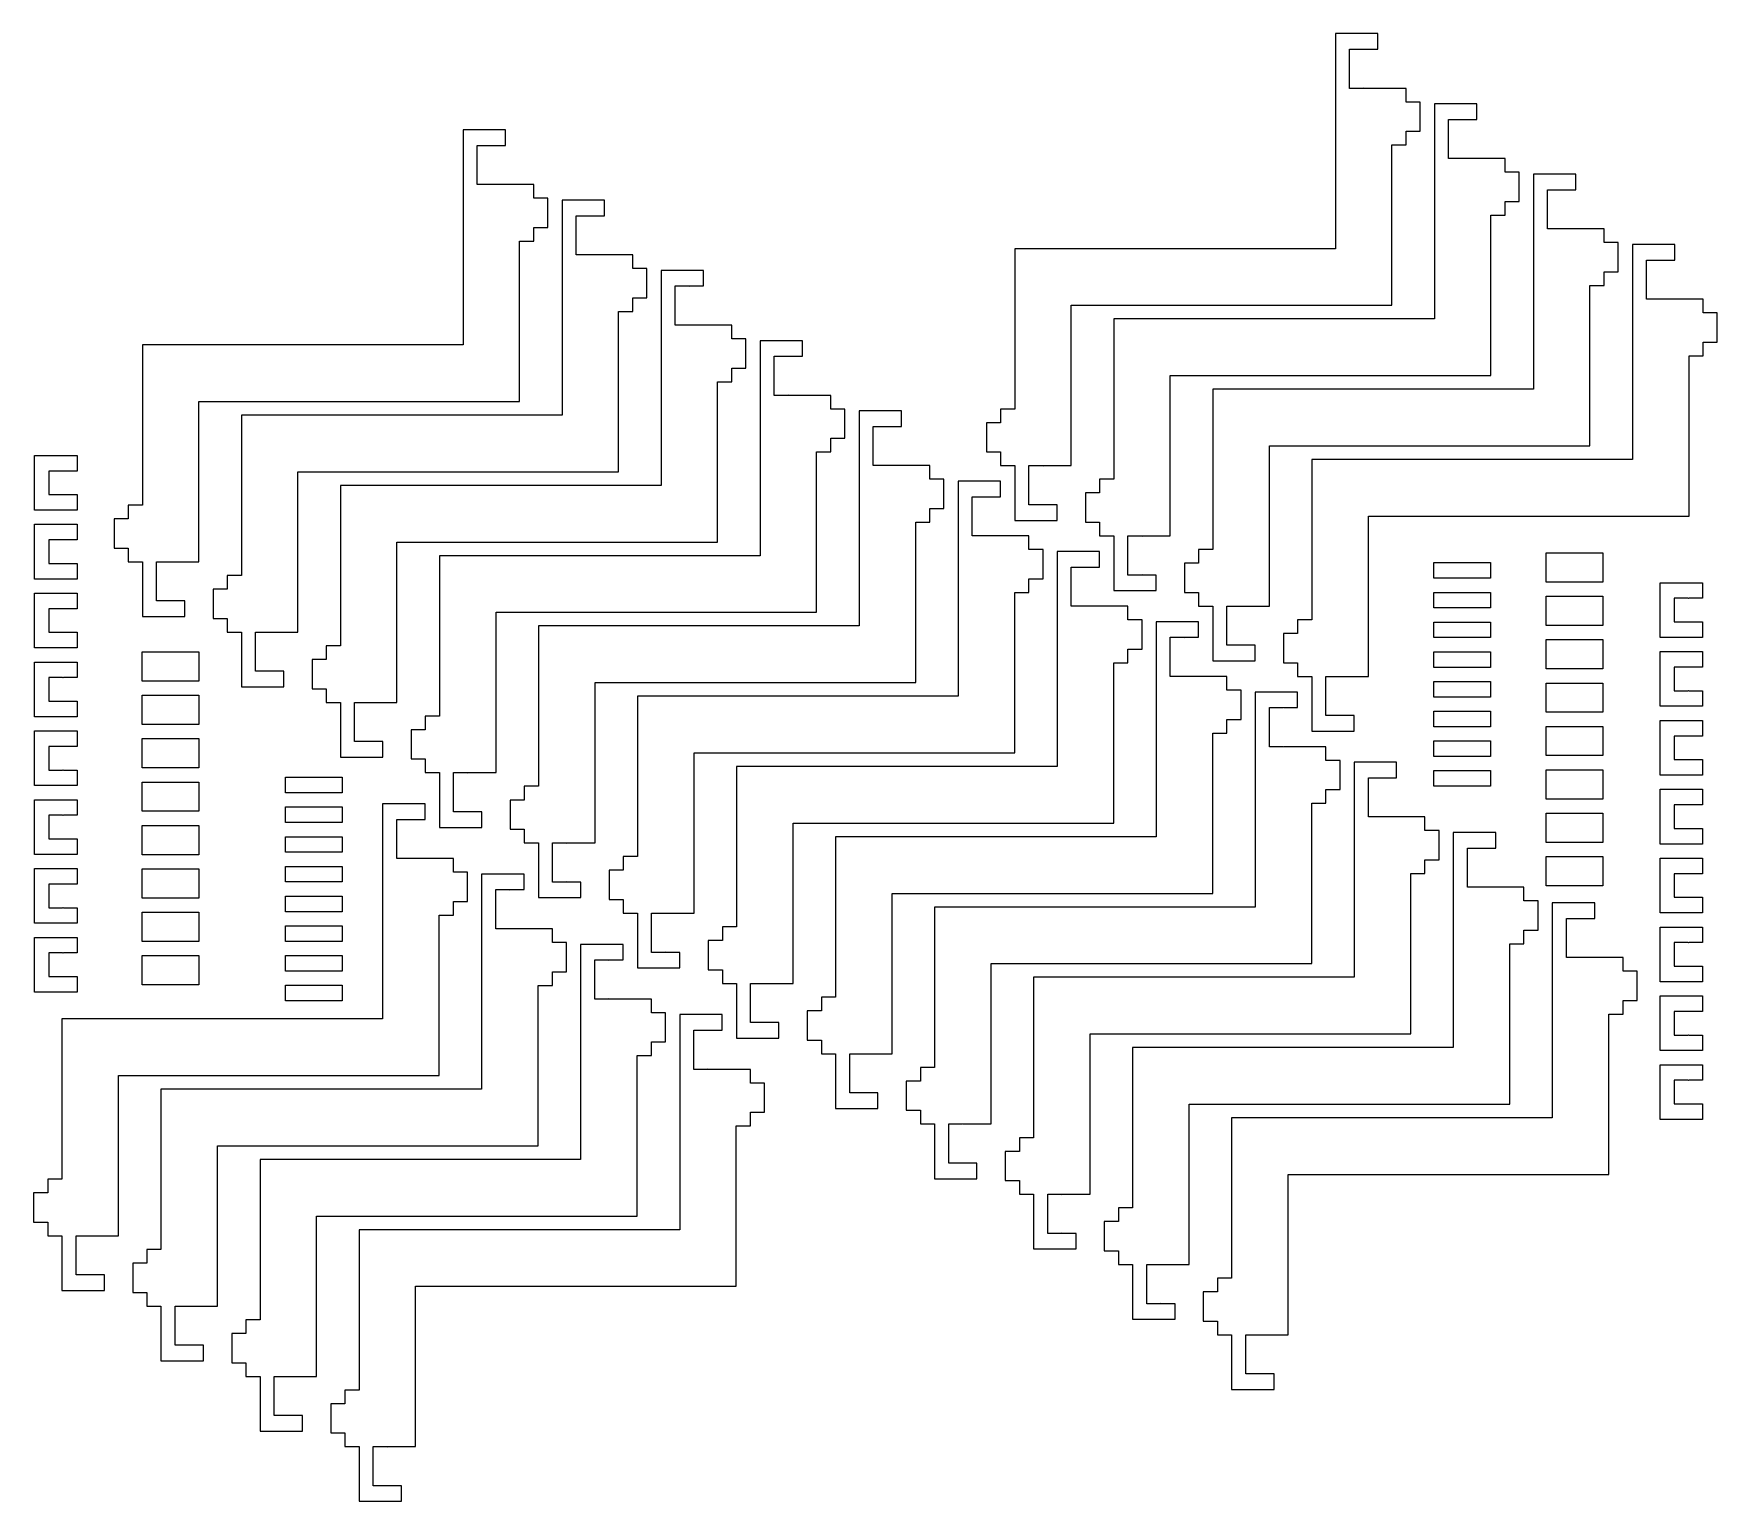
# Model space of a CAD drawing. Header units: millimetres. Extents: x 966 to 1323, y 1560 to 1872.
import ezdxf

# ---------------------------------------------------------------- set-up
doc = ezdxf.new("R2010")
doc.units = ezdxf.units.MM
doc.layers.add('Default', color=18, linetype='Continuous', true_color=0x000000)

msp = doc.modelspace()

# ---------------------------------------------------------------- linework, layer by layer
at = {"layer": 'Default'}
for points in [[(1248.12, 1860.04), (1245.22, 1860.04), (1245.22, 1868.34), (1248.12, 1868.34, 0.2), (1248.32, 1868.34), (1251.22, 1868.34), (1251.22, 1871.64), (1242.22, 1871.64), (1242.22, 1826.04), (1174.22, 1826.04), (1174.22, 1792.04), (1171.22, 1792.04), (1171.22, 1789.14), (1168.22, 1789.14), (1168.22, 1782.94), (1171.22, 1782.94), (1171.22, 1780.04), (1174.22, 1780.04), (1174.22, 1768.44), (1183.22, 1768.44), (1183.22, 1771.74), (1180.32, 1771.74, 0.2), (1180.12, 1771.74), (1177.22, 1771.74), (1177.22, 1780.04), (1180.12, 1780.04, 0.2), (1180.32, 1780.04), (1186.22, 1780.04), (1186.22, 1814.04), (1254.22, 1814.04), (1254.22, 1848.04), (1257.22, 1848.04), (1257.22, 1850.94), (1260.22, 1850.94), (1260.22, 1857.14), (1257.22, 1857.14), (1257.22, 1860.04), (1248.32, 1860.04, 0.2)], [(1269.12, 1845.14), (1266.22, 1845.14), (1266.22, 1853.44), (1269.12, 1853.44, 0.2), (1269.32, 1853.44), (1272.22, 1853.44), (1272.22, 1856.74), (1263.22, 1856.74), (1263.22, 1811.14), (1195.22, 1811.14), (1195.22, 1777.14), (1192.22, 1777.14), (1192.22, 1774.24), (1189.22, 1774.24), (1189.22, 1768.04), (1192.22, 1768.04), (1192.22, 1765.14), (1195.22, 1765.14), (1195.22, 1753.54), (1204.22, 1753.54), (1204.22, 1756.84), (1201.32, 1756.84, 0.2), (1201.12, 1756.84), (1198.22, 1756.84), (1198.22, 1765.14), (1201.12, 1765.14, 0.2), (1201.32, 1765.14), (1207.22, 1765.14), (1207.22, 1799.14), (1275.22, 1799.14), (1275.22, 1833.14), (1278.22, 1833.14), (1278.22, 1836.04), (1281.22, 1836.04), (1281.22, 1842.24), (1278.22, 1842.24), (1278.22, 1845.14), (1269.32, 1845.14, 0.2)], [(1063.12, 1839.64), (1060.22, 1839.64), (1060.22, 1847.94), (1063.12, 1847.94, 0.2), (1063.32, 1847.94), (1066.22, 1847.94), (1066.22, 1851.24), (1057.22, 1851.24), (1057.22, 1805.64), (989.22, 1805.64), (989.22, 1771.64), (986.22, 1771.64), (986.22, 1768.74), (983.22, 1768.74), (983.22, 1762.54), (986.22, 1762.54), (986.22, 1759.64), (989.22, 1759.64), (989.22, 1748.04), (998.22, 1748.04), (998.22, 1751.34), (995.32, 1751.34, 0.2), (995.12, 1751.34), (992.22, 1751.34), (992.22, 1759.64), (995.12, 1759.64, 0.2), (995.32, 1759.64), (1001.22, 1759.64), (1001.22, 1793.64), (1069.22, 1793.64), (1069.22, 1827.64), (1072.22, 1827.64), (1072.22, 1830.54), (1075.22, 1830.54), (1075.22, 1836.74), (1072.22, 1836.74), (1072.22, 1839.64), (1063.32, 1839.64, 0.2)], [(1290.12, 1830.24), (1287.22, 1830.24), (1287.22, 1838.54), (1290.12, 1838.54, 0.2), (1290.32, 1838.54), (1293.22, 1838.54), (1293.22, 1841.84), (1284.22, 1841.84), (1284.22, 1796.24), (1216.22, 1796.24), (1216.22, 1762.24), (1213.22, 1762.24), (1213.22, 1759.34), (1210.22, 1759.34), (1210.22, 1753.14), (1213.22, 1753.14), (1213.22, 1750.24), (1216.22, 1750.24), (1216.22, 1738.64), (1225.22, 1738.64), (1225.22, 1741.94), (1222.32, 1741.94, 0.2), (1222.12, 1741.94), (1219.22, 1741.94), (1219.22, 1750.24), (1222.12, 1750.24, 0.2), (1222.32, 1750.24), (1228.22, 1750.24), (1228.22, 1784.24), (1296.22, 1784.24), (1296.22, 1818.24), (1299.22, 1818.24), (1299.22, 1821.14), (1302.22, 1821.14), (1302.22, 1827.34), (1299.22, 1827.34), (1299.22, 1830.24), (1290.32, 1830.24, 0.2)], [(1084.12, 1824.74), (1081.22, 1824.74), (1081.22, 1833.04), (1084.12, 1833.04, 0.2), (1084.32, 1833.04), (1087.22, 1833.04), (1087.22, 1836.34), (1078.22, 1836.34), (1078.22, 1790.74), (1010.22, 1790.74), (1010.22, 1756.74), (1007.22, 1756.74), (1007.22, 1753.84), (1004.22, 1753.84), (1004.22, 1747.64), (1007.22, 1747.64), (1007.22, 1744.74), (1010.22, 1744.74), (1010.22, 1733.14), (1019.22, 1733.14), (1019.22, 1736.44), (1016.32, 1736.44, 0.2), (1016.12, 1736.44), (1013.22, 1736.44), (1013.22, 1744.74), (1016.12, 1744.74, 0.2), (1016.32, 1744.74), (1022.22, 1744.74), (1022.22, 1778.74), (1090.22, 1778.74), (1090.22, 1812.74), (1093.22, 1812.74), (1093.22, 1815.64), (1096.22, 1815.64), (1096.22, 1821.84), (1093.22, 1821.84), (1093.22, 1824.74), (1084.32, 1824.74, 0.2)], [(1311.12, 1815.34), (1308.22, 1815.34), (1308.22, 1823.64), (1311.12, 1823.64, 0.2), (1311.32, 1823.64), (1314.22, 1823.64), (1314.22, 1826.94), (1305.22, 1826.94), (1305.22, 1781.34), (1237.22, 1781.34), (1237.22, 1747.34), (1234.22, 1747.34), (1234.22, 1744.44), (1231.22, 1744.44), (1231.22, 1738.24), (1234.22, 1738.24), (1234.22, 1735.34), (1237.22, 1735.34), (1237.22, 1723.74), (1246.22, 1723.74), (1246.22, 1727.04), (1243.32, 1727.04, 0.2), (1243.12, 1727.04), (1240.22, 1727.04), (1240.22, 1735.34), (1243.12, 1735.34, 0.2), (1243.32, 1735.34), (1249.22, 1735.34), (1249.22, 1769.34), (1317.22, 1769.34), (1317.22, 1803.34), (1320.22, 1803.34), (1320.22, 1806.24), (1323.22, 1806.24), (1323.22, 1812.44), (1320.22, 1812.44), (1320.22, 1815.34), (1311.32, 1815.34, 0.2)], [(1105.12, 1809.84), (1102.22, 1809.84), (1102.22, 1818.14), (1105.12, 1818.14, 0.2), (1105.32, 1818.14), (1108.22, 1818.14), (1108.22, 1821.44), (1099.22, 1821.44), (1099.22, 1775.84), (1031.22, 1775.84), (1031.22, 1741.84), (1028.22, 1741.84), (1028.22, 1738.94), (1025.22, 1738.94), (1025.22, 1732.74), (1028.22, 1732.74), (1028.22, 1729.84), (1031.22, 1729.84), (1031.22, 1718.24), (1040.22, 1718.24), (1040.22, 1721.54), (1037.32, 1721.54, 0.2), (1037.12, 1721.54), (1034.22, 1721.54), (1034.22, 1729.84), (1037.12, 1729.84, 0.2), (1037.32, 1729.84), (1043.22, 1729.84), (1043.22, 1763.84), (1111.22, 1763.84), (1111.22, 1797.84), (1114.22, 1797.84), (1114.22, 1800.74), (1117.22, 1800.74), (1117.22, 1806.94), (1114.22, 1806.94), (1114.22, 1809.84), (1105.32, 1809.84, 0.2)], [(1126.12, 1794.94), (1123.22, 1794.94), (1123.22, 1803.24), (1126.12, 1803.24, 0.2), (1126.32, 1803.24), (1129.22, 1803.24), (1129.22, 1806.54), (1120.22, 1806.54), (1120.22, 1760.94), (1052.22, 1760.94), (1052.22, 1726.94), (1049.22, 1726.94), (1049.22, 1724.04), (1046.22, 1724.04), (1046.22, 1717.84), (1049.22, 1717.84), (1049.22, 1714.94), (1052.22, 1714.94), (1052.22, 1703.34), (1061.22, 1703.34), (1061.22, 1706.64), (1058.32, 1706.64, 0.2), (1058.12, 1706.64), (1055.22, 1706.64), (1055.22, 1714.94), (1058.12, 1714.94, 0.2), (1058.32, 1714.94), (1064.22, 1714.94), (1064.22, 1748.94), (1132.22, 1748.94), (1132.22, 1782.94), (1135.22, 1782.94), (1135.22, 1785.84), (1138.22, 1785.84), (1138.22, 1792.04), (1135.22, 1792.04), (1135.22, 1794.94), (1126.32, 1794.94, 0.2)], [(1147.12, 1780.04), (1144.22, 1780.04), (1144.22, 1788.34), (1147.12, 1788.34, 0.2), (1147.32, 1788.34), (1150.22, 1788.34), (1150.22, 1791.64), (1141.22, 1791.64), (1141.22, 1746.04), (1073.22, 1746.04), (1073.22, 1712.04), (1070.22, 1712.04), (1070.22, 1709.14), (1067.22, 1709.14), (1067.22, 1702.94), (1070.22, 1702.94), (1070.22, 1700.04), (1073.22, 1700.04), (1073.22, 1688.44), (1082.22, 1688.44), (1082.22, 1691.74), (1079.32, 1691.74, 0.2), (1079.12, 1691.74), (1076.22, 1691.74), (1076.22, 1700.04), (1079.12, 1700.04, 0.2), (1079.32, 1700.04), (1085.22, 1700.04), (1085.22, 1734.04), (1153.22, 1734.04), (1153.22, 1768.04), (1156.22, 1768.04), (1156.22, 1770.94), (1159.22, 1770.94), (1159.22, 1777.14), (1156.22, 1777.14), (1156.22, 1780.04), (1147.32, 1780.04, 0.2)], [(972.27, 1773.9, -0.2), (972.47, 1773.9), (975.37, 1773.9), (975.37, 1770.6), (966.37, 1770.6), (966.37, 1782.2), (975.37, 1782.2), (975.37, 1778.9), (972.47, 1778.9, -0.2), (972.27, 1778.9), (969.37, 1778.9), (969.37, 1773.9)], [(1168.12, 1765.14), (1165.22, 1765.14), (1165.22, 1773.44), (1168.12, 1773.44, 0.2), (1168.32, 1773.44), (1171.22, 1773.44), (1171.22, 1776.74), (1162.22, 1776.74), (1162.22, 1731.14), (1094.22, 1731.14), (1094.22, 1697.14), (1091.22, 1697.14), (1091.22, 1694.24), (1088.22, 1694.24), (1088.22, 1688.04), (1091.22, 1688.04), (1091.22, 1685.14), (1094.22, 1685.14), (1094.22, 1673.54), (1103.22, 1673.54), (1103.22, 1676.84), (1100.32, 1676.84, 0.2), (1100.12, 1676.84), (1097.22, 1676.84), (1097.22, 1685.14), (1100.12, 1685.14, 0.2), (1100.32, 1685.14), (1106.22, 1685.14), (1106.22, 1719.14), (1174.22, 1719.14), (1174.22, 1753.14), (1177.22, 1753.14), (1177.22, 1756.04), (1180.22, 1756.04), (1180.22, 1762.24), (1177.22, 1762.24), (1177.22, 1765.14), (1168.32, 1765.14, 0.2)], [(972.27, 1759.3, -0.2), (972.47, 1759.3), (975.37, 1759.3), (975.37, 1756), (966.37, 1756), (966.37, 1767.6), (975.37, 1767.6), (975.37, 1764.3), (972.47, 1764.3, -0.2), (972.27, 1764.3), (969.37, 1764.3), (969.37, 1759.3)], [(1189.12, 1750.24), (1186.22, 1750.24), (1186.22, 1758.54), (1189.12, 1758.54, 0.2), (1189.32, 1758.54), (1192.22, 1758.54), (1192.22, 1761.84), (1183.22, 1761.84), (1183.22, 1716.24), (1115.22, 1716.24), (1115.22, 1682.24), (1112.22, 1682.24), (1112.22, 1679.34), (1109.22, 1679.34), (1109.22, 1673.14), (1112.22, 1673.14), (1112.22, 1670.24), (1115.22, 1670.24), (1115.22, 1658.64), (1124.22, 1658.64), (1124.22, 1661.94), (1121.32, 1661.94, 0.2), (1121.12, 1661.94), (1118.22, 1661.94), (1118.22, 1670.24), (1121.12, 1670.24, 0.2), (1121.32, 1670.24), (1127.22, 1670.24), (1127.22, 1704.24), (1195.22, 1704.24), (1195.22, 1738.24), (1198.22, 1738.24), (1198.22, 1741.14), (1201.22, 1741.14), (1201.22, 1747.34), (1198.22, 1747.34), (1198.22, 1750.24), (1189.32, 1750.24, 0.2)], [(1317, 1746.91, -0.2), (1317.2, 1746.91), (1320.1, 1746.91), (1320.1, 1743.61), (1311.1, 1743.61), (1311.1, 1755.21), (1320.1, 1755.21), (1320.1, 1751.91), (1317.2, 1751.91, -0.2), (1317, 1751.91), (1314.1, 1751.91), (1314.1, 1746.91)], [(972.27, 1744.7, -0.2), (972.47, 1744.7), (975.37, 1744.7), (975.37, 1741.4), (966.37, 1741.4), (966.37, 1753), (975.37, 1753), (975.37, 1749.7), (972.47, 1749.7, -0.2), (972.27, 1749.7), (969.37, 1749.7), (969.37, 1744.7)], [(1210.12, 1735.34), (1207.22, 1735.34), (1207.22, 1743.64), (1210.12, 1743.64, 0.2), (1210.32, 1743.64), (1213.22, 1743.64), (1213.22, 1746.94), (1204.22, 1746.94), (1204.22, 1701.34), (1136.22, 1701.34), (1136.22, 1667.34), (1133.22, 1667.34), (1133.22, 1664.44), (1130.22, 1664.44), (1130.22, 1658.24), (1133.22, 1658.24), (1133.22, 1655.34), (1136.22, 1655.34), (1136.22, 1643.74), (1145.22, 1643.74), (1145.22, 1647.04), (1142.32, 1647.04, 0.2), (1142.12, 1647.04), (1139.22, 1647.04), (1139.22, 1655.34), (1142.12, 1655.34, 0.2), (1142.32, 1655.34), (1148.22, 1655.34), (1148.22, 1689.34), (1216.22, 1689.34), (1216.22, 1723.34), (1219.22, 1723.34), (1219.22, 1726.24), (1222.22, 1726.24), (1222.22, 1732.44), (1219.22, 1732.44), (1219.22, 1735.34), (1210.32, 1735.34, 0.2)], [(1317, 1732.31, -0.2), (1317.2, 1732.31), (1320.1, 1732.31), (1320.1, 1729.01), (1311.1, 1729.01), (1311.1, 1740.61), (1320.1, 1740.61), (1320.1, 1737.31), (1317.2, 1737.31, -0.2), (1317, 1737.31), (1314.1, 1737.31), (1314.1, 1732.31)], [(972.27, 1730.1, -0.2), (972.47, 1730.1), (975.37, 1730.1), (975.37, 1726.8), (966.37, 1726.8), (966.37, 1738.4), (975.37, 1738.4), (975.37, 1735.1), (972.47, 1735.1, -0.2), (972.27, 1735.1), (969.37, 1735.1), (969.37, 1730.1)], [(1231.12, 1720.44), (1228.22, 1720.44), (1228.22, 1728.74), (1231.12, 1728.74, 0.2), (1231.32, 1728.74), (1234.22, 1728.74), (1234.22, 1732.04), (1225.22, 1732.04), (1225.22, 1686.44), (1157.22, 1686.44), (1157.22, 1652.44), (1154.22, 1652.44), (1154.22, 1649.54), (1151.22, 1649.54), (1151.22, 1643.34), (1154.22, 1643.34), (1154.22, 1640.44), (1157.22, 1640.44), (1157.22, 1628.84), (1166.22, 1628.84), (1166.22, 1632.14), (1163.32, 1632.14, 0.2), (1163.12, 1632.14), (1160.22, 1632.14), (1160.22, 1640.44), (1163.12, 1640.44, 0.2), (1163.32, 1640.44), (1169.22, 1640.44), (1169.22, 1674.44), (1237.22, 1674.44), (1237.22, 1708.44), (1240.22, 1708.44), (1240.22, 1711.34), (1243.22, 1711.34), (1243.22, 1717.54), (1240.22, 1717.54), (1240.22, 1720.44), (1231.32, 1720.44, 0.2)], [(1317, 1717.71, -0.2), (1317.2, 1717.71), (1320.1, 1717.71), (1320.1, 1714.41), (1311.1, 1714.41), (1311.1, 1726.01), (1320.1, 1726.01), (1320.1, 1722.71), (1317.2, 1722.71, -0.2), (1317, 1722.71), (1314.1, 1722.71), (1314.1, 1717.71)], [(972.27, 1715.5, -0.2), (972.47, 1715.5), (975.37, 1715.5), (975.37, 1712.2), (966.37, 1712.2), (966.37, 1723.8), (975.37, 1723.8), (975.37, 1720.5), (972.47, 1720.5, -0.2), (972.27, 1720.5), (969.37, 1720.5), (969.37, 1715.5)], [(1252.12, 1705.54), (1249.22, 1705.54), (1249.22, 1713.84), (1252.12, 1713.84, 0.2), (1252.32, 1713.84), (1255.22, 1713.84), (1255.22, 1717.14), (1246.22, 1717.14), (1246.22, 1671.54), (1178.22, 1671.54), (1178.22, 1637.54), (1175.22, 1637.54), (1175.22, 1634.64), (1172.22, 1634.64), (1172.22, 1628.44), (1175.22, 1628.44), (1175.22, 1625.54), (1178.22, 1625.54), (1178.22, 1613.94), (1187.22, 1613.94), (1187.22, 1617.24), (1184.32, 1617.24, 0.2), (1184.12, 1617.24), (1181.22, 1617.24), (1181.22, 1625.54), (1184.12, 1625.54, 0.2), (1184.32, 1625.54), (1190.22, 1625.54), (1190.22, 1659.54), (1258.22, 1659.54), (1258.22, 1693.54), (1261.22, 1693.54), (1261.22, 1696.44), (1264.22, 1696.44), (1264.22, 1702.64), (1261.22, 1702.64), (1261.22, 1705.54), (1252.32, 1705.54, 0.2)], [(1317, 1703.11, -0.2), (1317.2, 1703.11), (1320.1, 1703.11), (1320.1, 1699.81), (1311.1, 1699.81), (1311.1, 1711.41), (1320.1, 1711.41), (1320.1, 1708.11), (1317.2, 1708.11, -0.2), (1317, 1708.11), (1314.1, 1708.11), (1314.1, 1703.11)], [(1046.07, 1696.73), (1043.17, 1696.73), (1043.17, 1705.03), (1046.07, 1705.03, 0.2), (1046.27, 1705.03), (1049.17, 1705.03), (1049.17, 1708.33), (1040.17, 1708.33), (1040.17, 1662.73), (972.17, 1662.73), (972.17, 1628.73), (969.17, 1628.73), (969.17, 1625.83), (966.17, 1625.83), (966.17, 1619.63), (969.17, 1619.63), (969.17, 1616.73), (972.17, 1616.73), (972.17, 1605.13), (981.17, 1605.13), (981.17, 1608.43), (978.27, 1608.43, 0.2), (978.07, 1608.43), (975.17, 1608.43), (975.17, 1616.73), (978.07, 1616.73, 0.2), (978.27, 1616.73), (984.17, 1616.73), (984.17, 1650.73), (1052.17, 1650.73), (1052.17, 1684.73), (1055.17, 1684.73), (1055.17, 1687.63), (1058.17, 1687.63), (1058.17, 1693.83), (1055.17, 1693.83), (1055.17, 1696.73), (1046.27, 1696.73, 0.2)], [(972.27, 1700.9, -0.2), (972.47, 1700.9), (975.37, 1700.9), (975.37, 1697.6), (966.37, 1697.6), (966.37, 1709.2), (975.37, 1709.2), (975.37, 1705.9), (972.47, 1705.9, -0.2), (972.27, 1705.9), (969.37, 1705.9), (969.37, 1700.9)], [(1273.12, 1690.64), (1270.22, 1690.64), (1270.22, 1698.94), (1273.12, 1698.94, 0.2), (1273.32, 1698.94), (1276.22, 1698.94), (1276.22, 1702.24), (1267.22, 1702.24), (1267.22, 1656.64), (1199.22, 1656.64), (1199.22, 1622.64), (1196.22, 1622.64), (1196.22, 1619.74), (1193.22, 1619.74), (1193.22, 1613.54), (1196.22, 1613.54), (1196.22, 1610.64), (1199.22, 1610.64), (1199.22, 1599.04), (1208.22, 1599.04), (1208.22, 1602.34), (1205.32, 1602.34, 0.2), (1205.12, 1602.34), (1202.22, 1602.34), (1202.22, 1610.64), (1205.12, 1610.64, 0.2), (1205.32, 1610.64), (1211.22, 1610.64), (1211.22, 1644.64), (1279.22, 1644.64), (1279.22, 1678.64), (1282.22, 1678.64), (1282.22, 1681.54), (1285.22, 1681.54), (1285.22, 1687.74), (1282.22, 1687.74), (1282.22, 1690.64), (1273.32, 1690.64, 0.2)], [(1317, 1688.51, -0.2), (1317.2, 1688.51), (1320.1, 1688.51), (1320.1, 1685.21), (1311.1, 1685.21), (1311.1, 1696.81), (1320.1, 1696.81), (1320.1, 1693.51), (1317.2, 1693.51, -0.2), (1317, 1693.51), (1314.1, 1693.51), (1314.1, 1688.51)], [(972.27, 1686.3, -0.2), (972.47, 1686.3), (975.37, 1686.3), (975.37, 1683), (966.37, 1683), (966.37, 1694.6), (975.37, 1694.6), (975.37, 1691.3), (972.47, 1691.3, -0.2), (972.27, 1691.3), (969.37, 1691.3), (969.37, 1686.3)], [(1067.07, 1681.83), (1064.17, 1681.83), (1064.17, 1690.13), (1067.07, 1690.13, 0.2), (1067.27, 1690.13), (1070.17, 1690.13), (1070.17, 1693.43), (1061.17, 1693.43), (1061.17, 1647.83), (993.17, 1647.83), (993.17, 1613.83), (990.17, 1613.83), (990.17, 1610.93), (987.17, 1610.93), (987.17, 1604.73), (990.17, 1604.73), (990.17, 1601.83), (993.17, 1601.83), (993.17, 1590.23), (1002.17, 1590.23), (1002.17, 1593.53), (999.27, 1593.53, 0.2), (999.07, 1593.53), (996.17, 1593.53), (996.17, 1601.83), (999.07, 1601.83, 0.2), (999.27, 1601.83), (1005.17, 1601.83), (1005.17, 1635.83), (1073.17, 1635.83), (1073.17, 1669.83), (1076.17, 1669.83), (1076.17, 1672.73), (1079.17, 1672.73), (1079.17, 1678.93), (1076.17, 1678.93), (1076.17, 1681.83), (1067.27, 1681.83, 0.2)], [(1294.12, 1675.74), (1291.22, 1675.74), (1291.22, 1684.04), (1294.12, 1684.04, 0.2), (1294.32, 1684.04), (1297.22, 1684.04), (1297.22, 1687.34), (1288.22, 1687.34), (1288.22, 1641.74), (1220.22, 1641.74), (1220.22, 1607.74), (1217.22, 1607.74), (1217.22, 1604.84), (1214.22, 1604.84), (1214.22, 1598.64), (1217.22, 1598.64), (1217.22, 1595.74), (1220.22, 1595.74), (1220.22, 1584.14), (1229.22, 1584.14), (1229.22, 1587.44), (1226.32, 1587.44, 0.2), (1226.12, 1587.44), (1223.22, 1587.44), (1223.22, 1595.74), (1226.12, 1595.74, 0.2), (1226.32, 1595.74), (1232.22, 1595.74), (1232.22, 1629.74), (1300.22, 1629.74), (1300.22, 1663.74), (1303.22, 1663.74), (1303.22, 1666.64), (1306.22, 1666.64), (1306.22, 1672.84), (1303.22, 1672.84), (1303.22, 1675.74), (1294.32, 1675.74, 0.2)], [(1317, 1673.91, -0.2), (1317.2, 1673.91), (1320.1, 1673.91), (1320.1, 1670.61), (1311.1, 1670.61), (1311.1, 1682.21), (1320.1, 1682.21), (1320.1, 1678.91), (1317.2, 1678.91, -0.2), (1317, 1678.91), (1314.1, 1678.91), (1314.1, 1673.91)], [(972.27, 1671.7, -0.2), (972.47, 1671.7), (975.37, 1671.7), (975.37, 1668.4), (966.37, 1668.4), (966.37, 1680), (975.37, 1680), (975.37, 1676.7), (972.47, 1676.7, -0.2), (972.27, 1676.7), (969.37, 1676.7), (969.37, 1671.7)], [(1088.07, 1666.93), (1085.17, 1666.93), (1085.17, 1675.23), (1088.07, 1675.23, 0.2), (1088.27, 1675.23), (1091.17, 1675.23), (1091.17, 1678.53), (1082.17, 1678.53), (1082.17, 1632.93), (1014.17, 1632.93), (1014.17, 1598.93), (1011.17, 1598.93), (1011.17, 1596.03), (1008.17, 1596.03), (1008.17, 1589.83), (1011.17, 1589.83), (1011.17, 1586.93), (1014.17, 1586.93), (1014.17, 1575.33), (1023.17, 1575.33), (1023.17, 1578.63), (1020.27, 1578.63, 0.2), (1020.07, 1578.63), (1017.17, 1578.63), (1017.17, 1586.93), (1020.07, 1586.93, 0.2), (1020.27, 1586.93), (1026.17, 1586.93), (1026.17, 1620.93), (1094.17, 1620.93), (1094.17, 1654.93), (1097.17, 1654.93), (1097.17, 1657.83), (1100.17, 1657.83), (1100.17, 1664.03), (1097.17, 1664.03), (1097.17, 1666.93), (1088.27, 1666.93, 0.2)], [(1317, 1659.31, -0.2), (1317.2, 1659.31), (1320.1, 1659.31), (1320.1, 1656.01), (1311.1, 1656.01), (1311.1, 1667.61), (1320.1, 1667.61), (1320.1, 1664.31), (1317.2, 1664.31, -0.2), (1317, 1664.31), (1314.1, 1664.31), (1314.1, 1659.31)], [(1109.07, 1652.03), (1106.17, 1652.03), (1106.17, 1660.33), (1109.07, 1660.33, 0.2), (1109.27, 1660.33), (1112.17, 1660.33), (1112.17, 1663.63), (1103.17, 1663.63), (1103.17, 1618.03), (1035.17, 1618.03), (1035.17, 1584.03), (1032.17, 1584.03), (1032.17, 1581.13), (1029.17, 1581.13), (1029.17, 1574.93), (1032.17, 1574.93), (1032.17, 1572.03), (1035.17, 1572.03), (1035.17, 1560.43), (1044.17, 1560.43), (1044.17, 1563.73), (1041.27, 1563.73, 0.2), (1041.07, 1563.73), (1038.17, 1563.73), (1038.17, 1572.03), (1041.07, 1572.03, 0.2), (1041.27, 1572.03), (1047.17, 1572.03), (1047.17, 1606.03), (1115.17, 1606.03), (1115.17, 1640.03), (1118.17, 1640.03), (1118.17, 1642.93), (1121.17, 1642.93), (1121.17, 1649.13), (1118.17, 1649.13), (1118.17, 1652.03), (1109.27, 1652.03, 0.2)], [(1317, 1644.71, -0.2), (1317.2, 1644.71), (1320.1, 1644.71), (1320.1, 1641.41), (1311.1, 1641.41), (1311.1, 1653.01), (1320.1, 1653.01), (1320.1, 1649.71), (1317.2, 1649.71, -0.2), (1317, 1649.71), (1314.1, 1649.71), (1314.1, 1644.71)]]:
    msp.add_lwpolyline(points, format="xyb", close=True, dxfattribs=at)
for points in [[(1298.91, 1755.35), (1286.91, 1755.35), (1286.91, 1761.55), (1298.91, 1761.55)], [(1263.11, 1759.47), (1275.11, 1759.47), (1275.11, 1756.17), (1263.11, 1756.17)], [(1263.11, 1753.17), (1275.11, 1753.17), (1275.11, 1749.87), (1263.11, 1749.87)], [(1298.91, 1746.15), (1286.91, 1746.15), (1286.91, 1752.35), (1298.91, 1752.35)], [(1263.11, 1746.87), (1275.11, 1746.87), (1275.11, 1743.57), (1263.11, 1743.57)], [(1298.91, 1736.95), (1286.91, 1736.95), (1286.91, 1743.15), (1298.91, 1743.15)], [(1001.17, 1734.35), (989.17, 1734.35), (989.17, 1740.55), (1001.17, 1740.55)], [(1263.11, 1740.57), (1275.11, 1740.57), (1275.11, 1737.27), (1263.11, 1737.27)], [(1263.11, 1734.27), (1275.11, 1734.27), (1275.11, 1730.97), (1263.11, 1730.97)], [(1298.91, 1727.75), (1286.91, 1727.75), (1286.91, 1733.95), (1298.91, 1733.95)], [(1001.17, 1725.15), (989.17, 1725.15), (989.17, 1731.35), (1001.17, 1731.35)], [(1263.11, 1727.97), (1275.11, 1727.97), (1275.11, 1724.67), (1263.11, 1724.67)], [(1298.91, 1718.55), (1286.91, 1718.55), (1286.91, 1724.75), (1298.91, 1724.75)], [(1001.17, 1715.95), (989.17, 1715.95), (989.17, 1722.15), (1001.17, 1722.15)], [(1263.11, 1721.67), (1275.11, 1721.67), (1275.11, 1718.37), (1263.11, 1718.37)], [(1019.57, 1713.96), (1031.57, 1713.96), (1031.57, 1710.66), (1019.57, 1710.66)], [(1263.11, 1715.37), (1275.11, 1715.37), (1275.11, 1712.07), (1263.11, 1712.07)], [(1298.91, 1709.35), (1286.91, 1709.35), (1286.91, 1715.55), (1298.91, 1715.55)], [(1001.17, 1706.75), (989.17, 1706.75), (989.17, 1712.95), (1001.17, 1712.95)], [(1019.57, 1707.66), (1031.57, 1707.66), (1031.57, 1704.36), (1019.57, 1704.36)], [(1001.17, 1697.55), (989.17, 1697.55), (989.17, 1703.75), (1001.17, 1703.75)], [(1298.91, 1700.15), (1286.91, 1700.15), (1286.91, 1706.35), (1298.91, 1706.35)], [(1019.57, 1701.36), (1031.57, 1701.36), (1031.57, 1698.06), (1019.57, 1698.06)], [(1298.91, 1690.95), (1286.91, 1690.95), (1286.91, 1697.15), (1298.91, 1697.15)], [(1001.17, 1688.35), (989.17, 1688.35), (989.17, 1694.55), (1001.17, 1694.55)], [(1019.57, 1695.06), (1031.57, 1695.06), (1031.57, 1691.76), (1019.57, 1691.76)], [(1001.17, 1679.15), (989.17, 1679.15), (989.17, 1685.35), (1001.17, 1685.35)], [(1019.57, 1688.76), (1031.57, 1688.76), (1031.57, 1685.46), (1019.57, 1685.46)], [(1019.57, 1682.46), (1031.57, 1682.46), (1031.57, 1679.16), (1019.57, 1679.16)], [(1001.17, 1669.95), (989.17, 1669.95), (989.17, 1676.15), (1001.17, 1676.15)], [(1019.57, 1676.16), (1031.57, 1676.16), (1031.57, 1672.86), (1019.57, 1672.86)], [(1019.57, 1669.86), (1031.57, 1669.86), (1031.57, 1666.56), (1019.57, 1666.56)]]:
    msp.add_lwpolyline(points, close=True, dxfattribs=at)

doc.saveas('drawing.dxf')
